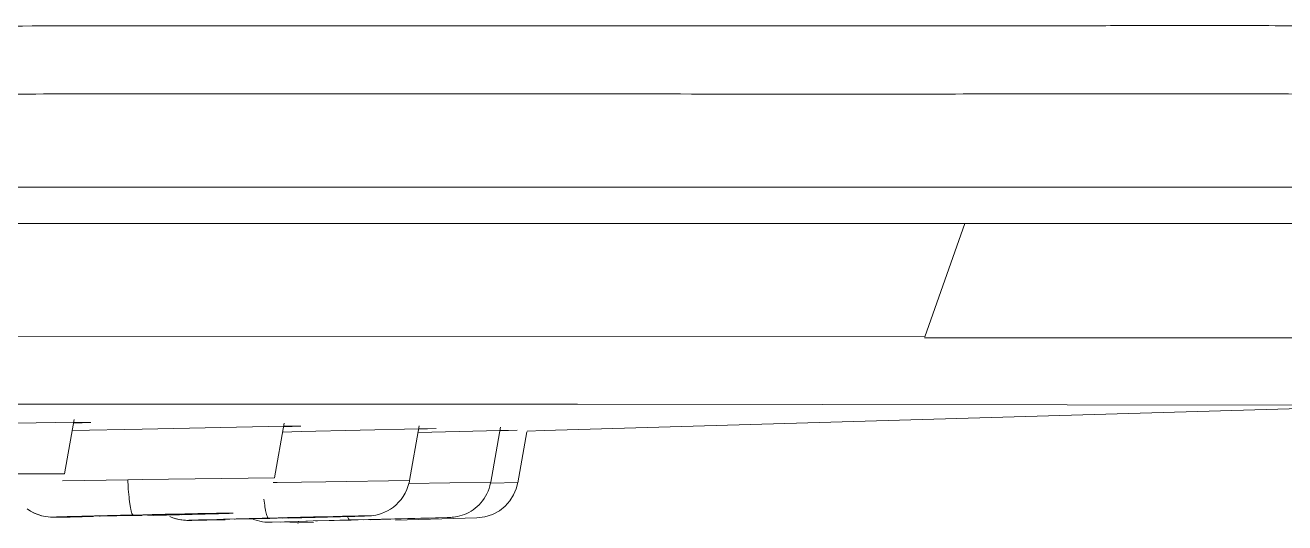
# Model space of a CAD drawing. Header units: millimetres. Extents: x 5438 to 6032, y -2661 to -1821.
# Drawn here: x 5842.618 to 5846.303, y -2151.067 to -2149.611 of the extents above; entities that cross this region are included whole.
import ezdxf

# ---------------------------------------------------------------- set-up
doc = ezdxf.new("R2010")
doc.units = ezdxf.units.MM
doc.header["$LTSCALE"] = 0.1
doc.layers.get('0').update_dxf_attribs({"lineweight": 15})

msp = doc.modelspace()

# ---------------------------------------------------------------- linework, layer by layer
for p, q in [((5843.3229, -2149.613), (5843.374, -2149.613)), ((5843.374, -2149.613), (5843.9285, -2149.6128)), ((5843.9285, -2149.6128), (5843.9892, -2149.6128)), ((5843.9892, -2149.6128), (5844.7408, -2149.6132)), ((5846.8034, -2150.0854), (5840.4888, -2150.0854)), ((5798.778, -2150.1913), (5847.0651, -2150.1913)), ((5845.3666, -2150.1913), (5845.2501, -2150.5225)), ((5845.25, -2150.5229), (5841.5333, -2150.5219)), ((5842.346, -2150.7194), (5842.6427, -2150.7195)), ((5842.6427, -2150.7195), (5842.9409, -2150.7195)), ((5842.9409, -2150.7195), (5842.961, -2150.7195)), ((5842.961, -2150.7195), (5843.427, -2150.7196)), ((5843.427, -2150.7196), (5843.508, -2150.7196)), ((5843.508, -2150.7196), (5843.7721, -2150.7197)), ((5843.7721, -2150.7197), (5844.0102, -2150.7198)), ((5844.0102, -2150.7198), (5844.1393, -2150.7198)), ((5844.1367, -2150.7971), (5846.6705, -2150.723)), ((5844.1393, -2150.7198), (5844.234, -2150.7199)), ((5844.234, -2150.7199), (5846.668, -2150.7229)), ((5842.7612, -2150.7727), (5842.3461, -2150.7787)), ((5842.7332, -2150.9236), (5842.7613, -2150.7643)), ((5842.7601, -2150.7753), (5842.8105, -2150.773)), ((5842.8105, -2150.773), (5842.7612, -2150.7727)), ((5843.3473, -2150.9354), (5843.3755, -2150.7754)), ((5842.9603, -2150.7925), (5842.7547, -2150.7972)), ((5843.3754, -2150.7843), (5842.9603, -2150.7925)), ((5843.4253, -2150.8), (5843.371, -2150.8013)), ((5843.3748, -2150.7861), (5843.4248, -2150.7841)), ((5843.4248, -2150.7841), (5843.3754, -2150.7843)), ((5843.7708, -2150.7921), (5843.4253, -2150.8)), ((5843.7427, -2150.9433), (5843.771, -2150.7827)), ((5844.0082, -2150.7967), (5843.7679, -2150.8028)), ((5843.7703, -2150.7933), (5843.8202, -2150.7914)), ((5843.8202, -2150.7914), (5843.7708, -2150.7921)), ((5843.98, -2150.948), (5844.0084, -2150.787)), ((5844.0079, -2150.7973), (5844.0576, -2150.7957)), ((5844.0576, -2150.7957), (5844.0082, -2150.7967)), ((5844.0592, -2150.9495), (5844.0854, -2150.8006)), ((5844.0872, -2150.7985), (5844.1367, -2150.7971)), ((5844.1368, -2150.7971), (5844.0872, -2150.7985)), ((5842.9185, -2150.9407), (5842.7272, -2150.9438)), ((5842.9603, -2150.9401), (5842.9185, -2150.9407)), ((5843.3473, -2150.9353), (5842.9603, -2150.9401)), ((5843.3555, -2150.949), (5843.3439, -2150.9492)), ((5843.4981, -2150.9467), (5843.3555, -2150.949)), ((5843.7426, -2150.9432), (5843.4981, -2150.9467)), ((5843.98, -2150.9479), (5843.7408, -2150.9518)), ((5844.0592, -2150.9494), (5843.98, -2150.9509)), ((5844.0546, -2150.9671), (5844.0591, -2150.9494)), ((5842.7088, -2151.0505), (5842.72, -2151.0504)), ((5842.72, -2151.0504), (5842.7406, -2151.0501)), ((5842.7406, -2151.0501), (5842.7775, -2151.0495)), ((5842.7775, -2151.0495), (5842.8185, -2151.0487)), ((5842.8353, -2151.0473), (5842.938, -2151.0456)), ((5842.8374, -2151.0472), (5842.8353, -2151.0473)), ((5842.9128, -2151.0451), (5842.8374, -2151.0472)), ((5842.9443, -2151.0444), (5842.9128, -2151.0451)), ((5842.9346, -2151.044), (5842.99, -2151.0427)), ((5842.938, -2151.0456), (5842.9603, -2151.0451)), ((5842.9603, -2151.044), (5842.9443, -2151.0444)), ((5842.9926, -2151.0433), (5842.9603, -2151.044)), ((5842.9762, -2151.0448), (5843.0078, -2151.044)), ((5843.0853, -2151.0418), (5842.9926, -2151.0433)), ((5843.0078, -2151.044), (5843.0737, -2151.0423)), ((5843.0737, -2151.0423), (5843.0831, -2151.0419)), ((5843.0757, -2151.0431), (5843.1009, -2151.0424)), ((5843.0831, -2151.0419), (5843.0853, -2151.0418)), ((5843.1009, -2151.0424), (5843.145, -2151.0413)), ((5843.1028, -2151.0597), (5843.1143, -2151.0595)), ((5843.1143, -2151.0595), (5843.1707, -2151.0584)), ((5843.1435, -2151.058), (5843.1791, -2151.057)), ((5843.145, -2151.0413), (5843.172, -2151.0406)), ((5843.1707, -2151.0584), (5843.2031, -2151.0577)), ((5843.2305, -2151.0563), (5843.3339, -2151.0541)), ((5843.2326, -2151.0562), (5843.2305, -2151.0563)), ((5843.3077, -2151.054), (5843.2326, -2151.0562)), ((5843.3392, -2151.0532), (5843.3077, -2151.054)), ((5843.33, -2151.053), (5843.3854, -2151.0516)), ((5843.3339, -2151.0541), (5843.3555, -2151.0536)), ((5843.419, -2151.0631), (5843.3345, -2151.0651)), ((5843.3349, -2151.0651), (5843.3405, -2151.065)), ((5843.3555, -2151.0528), (5843.3392, -2151.0532)), ((5843.3405, -2151.065), (5843.3854, -2151.064)), ((5843.3878, -2151.052), (5843.3555, -2151.0528)), ((5843.364, -2151.0645), (5843.4437, -2151.0625)), ((5843.3717, -2151.0531), (5843.4032, -2151.0523)), ((5843.4805, -2151.0501), (5843.3878, -2151.052)), ((5843.3921, -2151.0655), (5843.4136, -2151.0668)), ((5843.4032, -2151.0523), (5843.469, -2151.0505)), ((5843.4193, -2151.0667), (5843.4137, -2151.0668)), ((5843.4166, -2151.0626), (5843.4607, -2151.0613)), ((5843.4621, -2151.0655), (5843.4187, -2151.0667)), ((5843.4607, -2151.0613), (5843.5108, -2151.06)), ((5843.4699, -2151.0614), (5843.4678, -2151.0615)), ((5843.4678, -2151.0615), (5843.4739, -2151.0614)), ((5843.4685, -2151.0511), (5843.5026, -2151.0502)), ((5843.469, -2151.0505), (5843.4783, -2151.0502)), ((5843.5449, -2151.0593), (5843.4699, -2151.0614)), ((5843.4739, -2151.0614), (5843.5716, -2151.059)), ((5843.4783, -2151.0502), (5843.4805, -2151.0501)), ((5843.5026, -2151.0502), (5843.5586, -2151.0486)), ((5843.5108, -2151.06), (5843.5675, -2151.0585)), ((5843.5764, -2151.0584), (5843.5449, -2151.0593)), ((5843.5586, -2151.0486), (5843.5917, -2151.0477)), ((5843.5675, -2151.0585), (5843.6229, -2151.057)), ((5843.5716, -2151.059), (5843.5928, -2151.0584)), ((5843.5928, -2151.058), (5843.5764, -2151.0584)), ((5843.5917, -2151.0477), (5843.6095, -2151.0471)), ((5843.6251, -2151.0572), (5843.5928, -2151.058)), ((5843.6092, -2151.058), (5843.6407, -2151.0571)), ((5843.6095, -2151.0471), (5843.6183, -2151.0468)), ((5843.6183, -2151.0468), (5843.6226, -2151.0466)), ((5843.6229, -2151.057), (5843.7754, -2151.0531)), ((5843.7178, -2151.0549), (5843.6251, -2151.0572)), ((5843.7785, -2151.0536), (5843.6271, -2151.0577)), ((5843.6407, -2151.0571), (5843.7157, -2151.055)), ((5843.702, -2151.059), (5843.9393, -2151.0526)), ((5843.7149, -2151.0554), (5843.801, -2151.053)), ((5843.7157, -2151.055), (5843.7178, -2151.0549)), ((5843.7754, -2151.0531), (5843.8601, -2151.0511)), ((5843.801, -2151.053), (5843.8273, -2151.0522)), ((5843.8273, -2151.0522), (5843.8531, -2151.0514)), ((5843.8531, -2151.0514), (5843.8596, -2151.0512)), ((5843.8596, -2151.0512), (5843.862, -2151.0511))]:
    msp.add_line(p, q)
for points in [[(5843.6226, -2151.0466), (5843.6244, -2151.0465), (5843.6268, -2151.0464), (5843.6309, -2151.0461), (5843.6364, -2151.0454), (5843.6438, -2151.0442), (5843.6523, -2151.0422), (5843.6609, -2151.0395), (5843.6696, -2151.0361), (5843.6784, -2151.0318), (5843.6871, -2151.0267), (5843.6954, -2151.0209), (5843.7033, -2151.0143), (5843.7108, -2151.0069), (5843.7179, -2150.9987), (5843.7243, -2150.9897), (5843.7301, -2150.9799), (5843.735, -2150.9694), (5843.739, -2150.9581), (5843.7421, -2150.9461), (5843.7426, -2150.9432)], [(5843.862, -2151.0511), (5843.8638, -2151.051), (5843.8669, -2151.0508), (5843.8711, -2151.0504), (5843.8767, -2151.0496), (5843.883, -2151.0484), (5843.8897, -2151.0468), (5843.8966, -2151.0447), (5843.9032, -2151.0423), (5843.9098, -2151.0394), (5843.9162, -2151.0362), (5843.9225, -2151.0325), (5843.9287, -2151.0285), (5843.9346, -2151.024), (5843.9404, -2151.0192), (5843.9459, -2151.0139), (5843.9511, -2151.0082), (5843.9561, -2151.0022), (5843.9607, -2150.9957), (5843.965, -2150.9889), (5843.9688, -2150.9818), (5843.9723, -2150.9742), (5843.9752, -2150.9664), (5843.9777, -2150.9582), (5843.9796, -2150.9496), (5843.98, -2150.9478)], [(5843.9394, -2151.0526), (5843.9631, -2151.0497), (5843.9855, -2151.0425), (5844.0054, -2151.0317), (5844.0224, -2151.0181), (5844.0363, -2151.0023), (5844.0471, -2150.9851), (5844.0546, -2150.9671)], [(5842.6244, -2151.0261), (5842.6344, -2151.0327), (5842.6452, -2151.0384), (5842.656, -2151.0429), (5842.6668, -2151.0463), (5842.6769, -2151.0485), (5842.6855, -2151.0497), (5842.6922, -2151.0503), (5842.6961, -2151.0504), (5842.6987, -2151.0505), (5842.701, -2151.0505), (5842.7033, -2151.0505), (5842.7088, -2151.0505)], [(5842.6244, -2151.0261), (5842.6341, -2151.0325), (5842.6448, -2151.0383), (5842.6556, -2151.0428), (5842.6665, -2151.0463), (5842.6668, -2151.0463)], [(5843.0412, -2151.0481), (5843.0504, -2151.0519), (5843.0595, -2151.0549), (5843.0682, -2151.057), (5843.0766, -2151.0585)], [(5843.0477, -2151.0509), (5843.0566, -2151.054), (5843.0653, -2151.0564), (5843.0738, -2151.0581), (5843.0813, -2151.0591)], [(5843.0813, -2151.0591), (5843.0871, -2151.0595), (5843.0913, -2151.0597), (5843.0937, -2151.0597), (5843.0954, -2151.0597), (5843.097, -2151.0597), (5843.0987, -2151.0597), (5843.1028, -2151.0597)], [(5843.2814, -2151.0547), (5843.2822, -2151.0551), (5843.29, -2151.0581), (5843.2976, -2151.0605), (5843.3051, -2151.0623), (5843.3122, -2151.0637), (5843.3192, -2151.0645), (5843.325, -2151.065), (5843.3288, -2151.0651), (5843.3314, -2151.0651), (5843.3329, -2151.0651), (5843.3349, -2151.0651)]]:
    msp.add_lwpolyline(points)
for centre, radius, start, end in [((5843.9175, -2150.8988), 0.9999, 182.4049, 184.0037), ((5843.821, -2190.5013), 39.4673, 91.28695, 91.5062), ((5844.077, -2200.7394), 49.7085, 91.07733, 91.25307), ((5842.1098, -2111.6936), 39.3613, 271.28668, 271.50716), ((5844.7565, -2207.998), 56.9629, 91.43494, 91.5868), ((5845.1567, -2222.9365), 71.9067, 91.289998, 91.411533), ((5841.9671, -2094.2615), 56.8094, 271.43475, 271.58746)]:
    msp.add_arc(centre, radius, start, end)
for points, knots in [([(5822.9214, -2149.6134), (5823.847, -2149.613), (5825.6948, -2149.6127), (5828.4584, -2149.6135), (5831.2005, -2149.613), (5833.4654, -2149.6133), (5835.2518, -2149.613), (5836.5614, -2149.6125), (5837.8398, -2149.6116), (5838.8811, -2149.611), (5839.6901, -2149.6115), (5840.4559, -2149.6124), (5841.361, -2149.6139), (5842.3752, -2149.6137), (5843.0188, -2149.6132), (5843.3229, -2149.613)], [0, 0, 0, 0, 0.136111, 0.271708, 0.406381, 0.539336, 0.604747, 0.669067, 0.731911, 0.792739, 0.82219, 0.850865, 0.905361, 0.95527, 1, 1, 1, 1]), ([(5844.7408, -2149.6132), (5844.8465, -2149.6133), (5845.0463, -2149.6134), (5845.3289, -2149.6135), (5845.5785, -2149.6131), (5845.8537, -2149.6123), (5846.0946, -2149.6116), (5846.3052, -2149.6126), (5846.4337, -2149.6138), (5846.5463, -2149.6155), (5846.6456, -2149.6175), (5846.7344, -2149.6193), (5846.8029, -2149.6199), (5846.8543, -2149.6194), (5846.9027, -2149.6183), (5846.9606, -2149.6161), (5847.0273, -2149.6137), (5847.0706, -2149.6133), (5847.0916, -2149.6138)], [0, 0, 0, 0, 0.134914, 0.254852, 0.36064, 0.453512, 0.605928, 0.668061, 0.722338, 0.769867, 0.811756, 0.849127, 0.883103, 0.899173, 0.914798, 0.944804, 0.973188, 1, 1, 1, 1]), ([(5840.6245, -2149.8121), (5840.9043, -2149.8124), (5841.3181, -2149.8134), (5841.8615, -2149.8135), (5842.2492, -2149.813), (5842.6212, -2149.8124), (5843.0821, -2149.812), (5843.6124, -2149.8119), (5844.1937, -2149.8122), (5844.7012, -2149.8125), (5845.1352, -2149.8124), (5845.4996, -2149.8124), (5845.8021, -2149.8122), (5846.0526, -2149.8119), (5846.2599, -2149.812), (5846.4315, -2149.8128), (5846.5556, -2149.8147), (5846.6427, -2149.8171), (5846.7011, -2149.8184), (5846.7562, -2149.8188), (5846.8249, -2149.8176), (5846.8752, -2149.8156), (5846.908, -2149.8143)], [0, 0, 0, 0, 0.133607, 0.19758, 0.259399, 0.318713, 0.375203, 0.479409, 0.571916, 0.652723, 0.721724, 0.779117, 0.826691, 0.866143, 0.898715, 0.925633, 0.948075, 0.957981, 0.967221, 0.97596, 0.984311, 1, 1, 1, 1]), ([(5846.9432, -2150.5257), (5846.9431, -2150.5257), (5846.9428, -2150.5258), (5846.9423, -2150.5258), (5846.9414, -2150.5259), (5846.9398, -2150.5261), (5846.9373, -2150.5264), (5846.9341, -2150.5267), (5846.9302, -2150.5271), (5846.9256, -2150.5275), (5846.918, -2150.5281), (5846.9068, -2150.5289), (5846.8911, -2150.5298), (5846.8726, -2150.5305), (5846.8513, -2150.5311), (5846.8271, -2150.5314), (5846.8001, -2150.5313), (5846.7702, -2150.531), (5846.7246, -2150.5301), (5846.6607, -2150.5287), (5846.5755, -2150.5269), (5846.4791, -2150.5256), (5846.3715, -2150.5253), (5846.2524, -2150.5256), (5846.1185, -2150.5258), (5845.9623, -2150.5257), (5845.771, -2150.5257), (5845.5294, -2150.5257), (5845.3498, -2150.5257), (5845.249, -2150.5257)], [0, 0, 0, 0, 0.000214, 0.000479, 0.000849, 0.001904, 0.003379, 0.005274, 0.007588, 0.010322, 0.013474, 0.021035, 0.030272, 0.041186, 0.053779, 0.068056, 0.084019, 0.101666, 0.120993, 0.164658, 0.214959, 0.271841, 0.335284, 0.405449, 0.482821, 0.572232, 0.682126, 0.821479, 1, 1, 1, 1]), ([(5842.7332, -2150.9236), (5842.7332, -2150.9235), (5842.733, -2150.9235), (5842.7326, -2150.9235), (5842.732, -2150.9235), (5842.7312, -2150.9234), (5842.7301, -2150.9234), (5842.7282, -2150.9234), (5842.7253, -2150.9233), (5842.7211, -2150.9233), (5842.7161, -2150.9233), (5842.7101, -2150.9233), (5842.7032, -2150.9233), (5842.6955, -2150.9233), (5842.6836, -2150.9234), (5842.6667, -2150.9235), (5842.6441, -2150.9236), (5842.6187, -2150.9238), (5842.5907, -2150.924), (5842.5603, -2150.9243), (5842.5279, -2150.9247), (5842.4814, -2150.9252), (5842.4207, -2150.9258), (5842.3714, -2150.9264), (5842.3463, -2150.9268)], [0, 0, 0, 0, 0.000355, 0.001303, 0.002856, 0.005012, 0.007769, 0.011122, 0.019607, 0.030438, 0.043588, 0.059027, 0.076728, 0.096662, 0.118789, 0.169353, 0.227856, 0.293728, 0.366388, 0.445144, 0.529239, 0.617916, 0.80562, 1, 1, 1, 1]), ([(5842.9346, -2151.044), (5842.9338, -2151.044), (5842.9326, -2151.043), (5842.9315, -2151.0412), (5842.93, -2151.0379), (5842.9283, -2151.0321), (5842.9263, -2151.0233), (5842.9245, -2151.0121), (5842.9221, -2150.9937), (5842.9208, -2150.9789), (5842.92, -2150.9686)], [0, 0, 0, 0, 0.029003, 0.052099, 0.082397, 0.166837, 0.283307, 0.429672, 0.602362, 1, 1, 1, 1]), ([(5843.33, -2151.053), (5843.3294, -2151.053), (5843.3284, -2151.0524), (5843.3275, -2151.0511), (5843.3262, -2151.0488), (5843.3247, -2151.0448), (5843.323, -2151.0385), (5843.3213, -2151.0305), (5843.319, -2151.0167), (5843.3177, -2151.0055), (5843.3169, -2150.9977)], [0, 0, 0, 0, 0.031451, 0.054648, 0.084314, 0.165462, 0.277621, 0.419741, 0.589966, 1, 1, 1, 1]), ([(5843.1424, -2151.0396), (5843.1542, -2151.0394), (5843.1709, -2151.0391), (5843.1916, -2151.0388), (5843.2037, -2151.0386), (5843.2132, -2151.0385), (5843.2197, -2151.0385), (5843.2233, -2151.0385), (5843.2253, -2151.0385), (5843.2261, -2151.0385), (5843.2272, -2151.0386), (5843.2264, -2151.0387), (5843.2256, -2151.0387), (5843.2239, -2151.0389), (5843.2204, -2151.039), (5843.2143, -2151.0393), (5843.2051, -2151.0396), (5843.1934, -2151.0399), (5843.1731, -2151.0405), (5843.1567, -2151.041), (5843.145, -2151.0413)], [0, 0, 0, 0, 0.213199, 0.300195, 0.372962, 0.430756, 0.472828, 0.48775, 0.498553, 0.505242, 0.507831, 0.50942, 0.515089, 0.52486, 0.538734, 0.578666, 0.634314, 0.705005, 0.790067, 1, 1, 1, 1]), ([(5842.7855, -2151.0493), (5842.7737, -2151.0495), (5842.7571, -2151.0498), (5842.7364, -2151.0501), (5842.7243, -2151.0503), (5842.7148, -2151.0504), (5842.7084, -2151.0505), (5842.7048, -2151.0505), (5842.7028, -2151.0504), (5842.702, -2151.0504), (5842.701, -2151.0504), (5842.7018, -2151.0502), (5842.7026, -2151.0502), (5842.7044, -2151.0501), (5842.7079, -2151.0499), (5842.714, -2151.0497), (5842.7233, -2151.0494), (5842.7351, -2151.049), (5842.7555, -2151.0484), (5842.7719, -2151.048), (5842.7836, -2151.0477)], [0, 0, 0, 0, 0.212769, 0.299512, 0.372005, 0.429512, 0.471293, 0.486069, 0.496726, 0.50327, 0.505717, 0.507445, 0.513257, 0.523169, 0.537182, 0.577388, 0.633305, 0.70426, 0.789581, 1, 1, 1, 1]), ([(5843.1813, -2151.0581), (5843.1709, -2151.0583), (5843.156, -2151.0587), (5843.1372, -2151.059), (5843.1257, -2151.0593), (5843.1161, -2151.0594), (5843.1093, -2151.0596), (5843.1048, -2151.0596), (5843.1022, -2151.0597), (5843.1002, -2151.0597), (5843.0988, -2151.0597), (5843.0979, -2151.0597), (5843.0975, -2151.0597), (5843.0972, -2151.0596), (5843.097, -2151.0597), (5843.0969, -2151.0596), (5843.097, -2151.0596), (5843.0972, -2151.0596), (5843.0976, -2151.0595), (5843.098, -2151.0595), (5843.0986, -2151.0595), (5843.0994, -2151.0595), (5843.1006, -2151.0594), (5843.1024, -2151.0593), (5843.1063, -2151.0592), (5843.1123, -2151.059), (5843.121, -2151.0587), (5843.1317, -2151.0584), (5843.1393, -2151.0581), (5843.1435, -2151.058)], [0, 0, 0, 0, 0.239924, 0.341175, 0.428908, 0.502495, 0.561311, 0.584985, 0.604731, 0.620494, 0.632268, 0.63666, 0.640056, 0.642457, 0.643865, 0.644293, 0.644899, 0.64649, 0.649073, 0.65265, 0.657221, 0.662786, 0.669343, 0.685438, 0.705488, 0.757189, 0.823886, 0.905013, 1, 1, 1, 1]), ([(5843.5379, -2151.048), (5843.5497, -2151.0478), (5843.5704, -2151.0473), (5843.5946, -2151.0468), (5843.6086, -2151.0466), (5843.6163, -2151.0465), (5843.6194, -2151.0464), (5843.6234, -2151.0465), (5843.62, -2151.0467), (5843.617, -2151.0468), (5843.6099, -2151.0471), (5843.5963, -2151.0475), (5843.5727, -2151.0482), (5843.5525, -2151.0488), (5843.5408, -2151.0491)], [0, 0, 0, 0, 0.213409, 0.373408, 0.431324, 0.473521, 0.499369, 0.508755, 0.515851, 0.539365, 0.579173, 0.634704, 0.790244, 1, 1, 1, 1]), ([(5843.5675, -2151.0585), (5843.567, -2151.0585), (5843.5658, -2151.0579), (5843.5645, -2151.056), (5843.5631, -2151.053), (5843.5623, -2151.0506), (5843.5619, -2151.0492)], [0, 0, 0, 0, 0.127796, 0.321682, 0.608229, 1, 1, 1, 1])]:
    msp.add_open_spline(points, degree=3, knots=knots)

doc.saveas('drawing.dxf')
